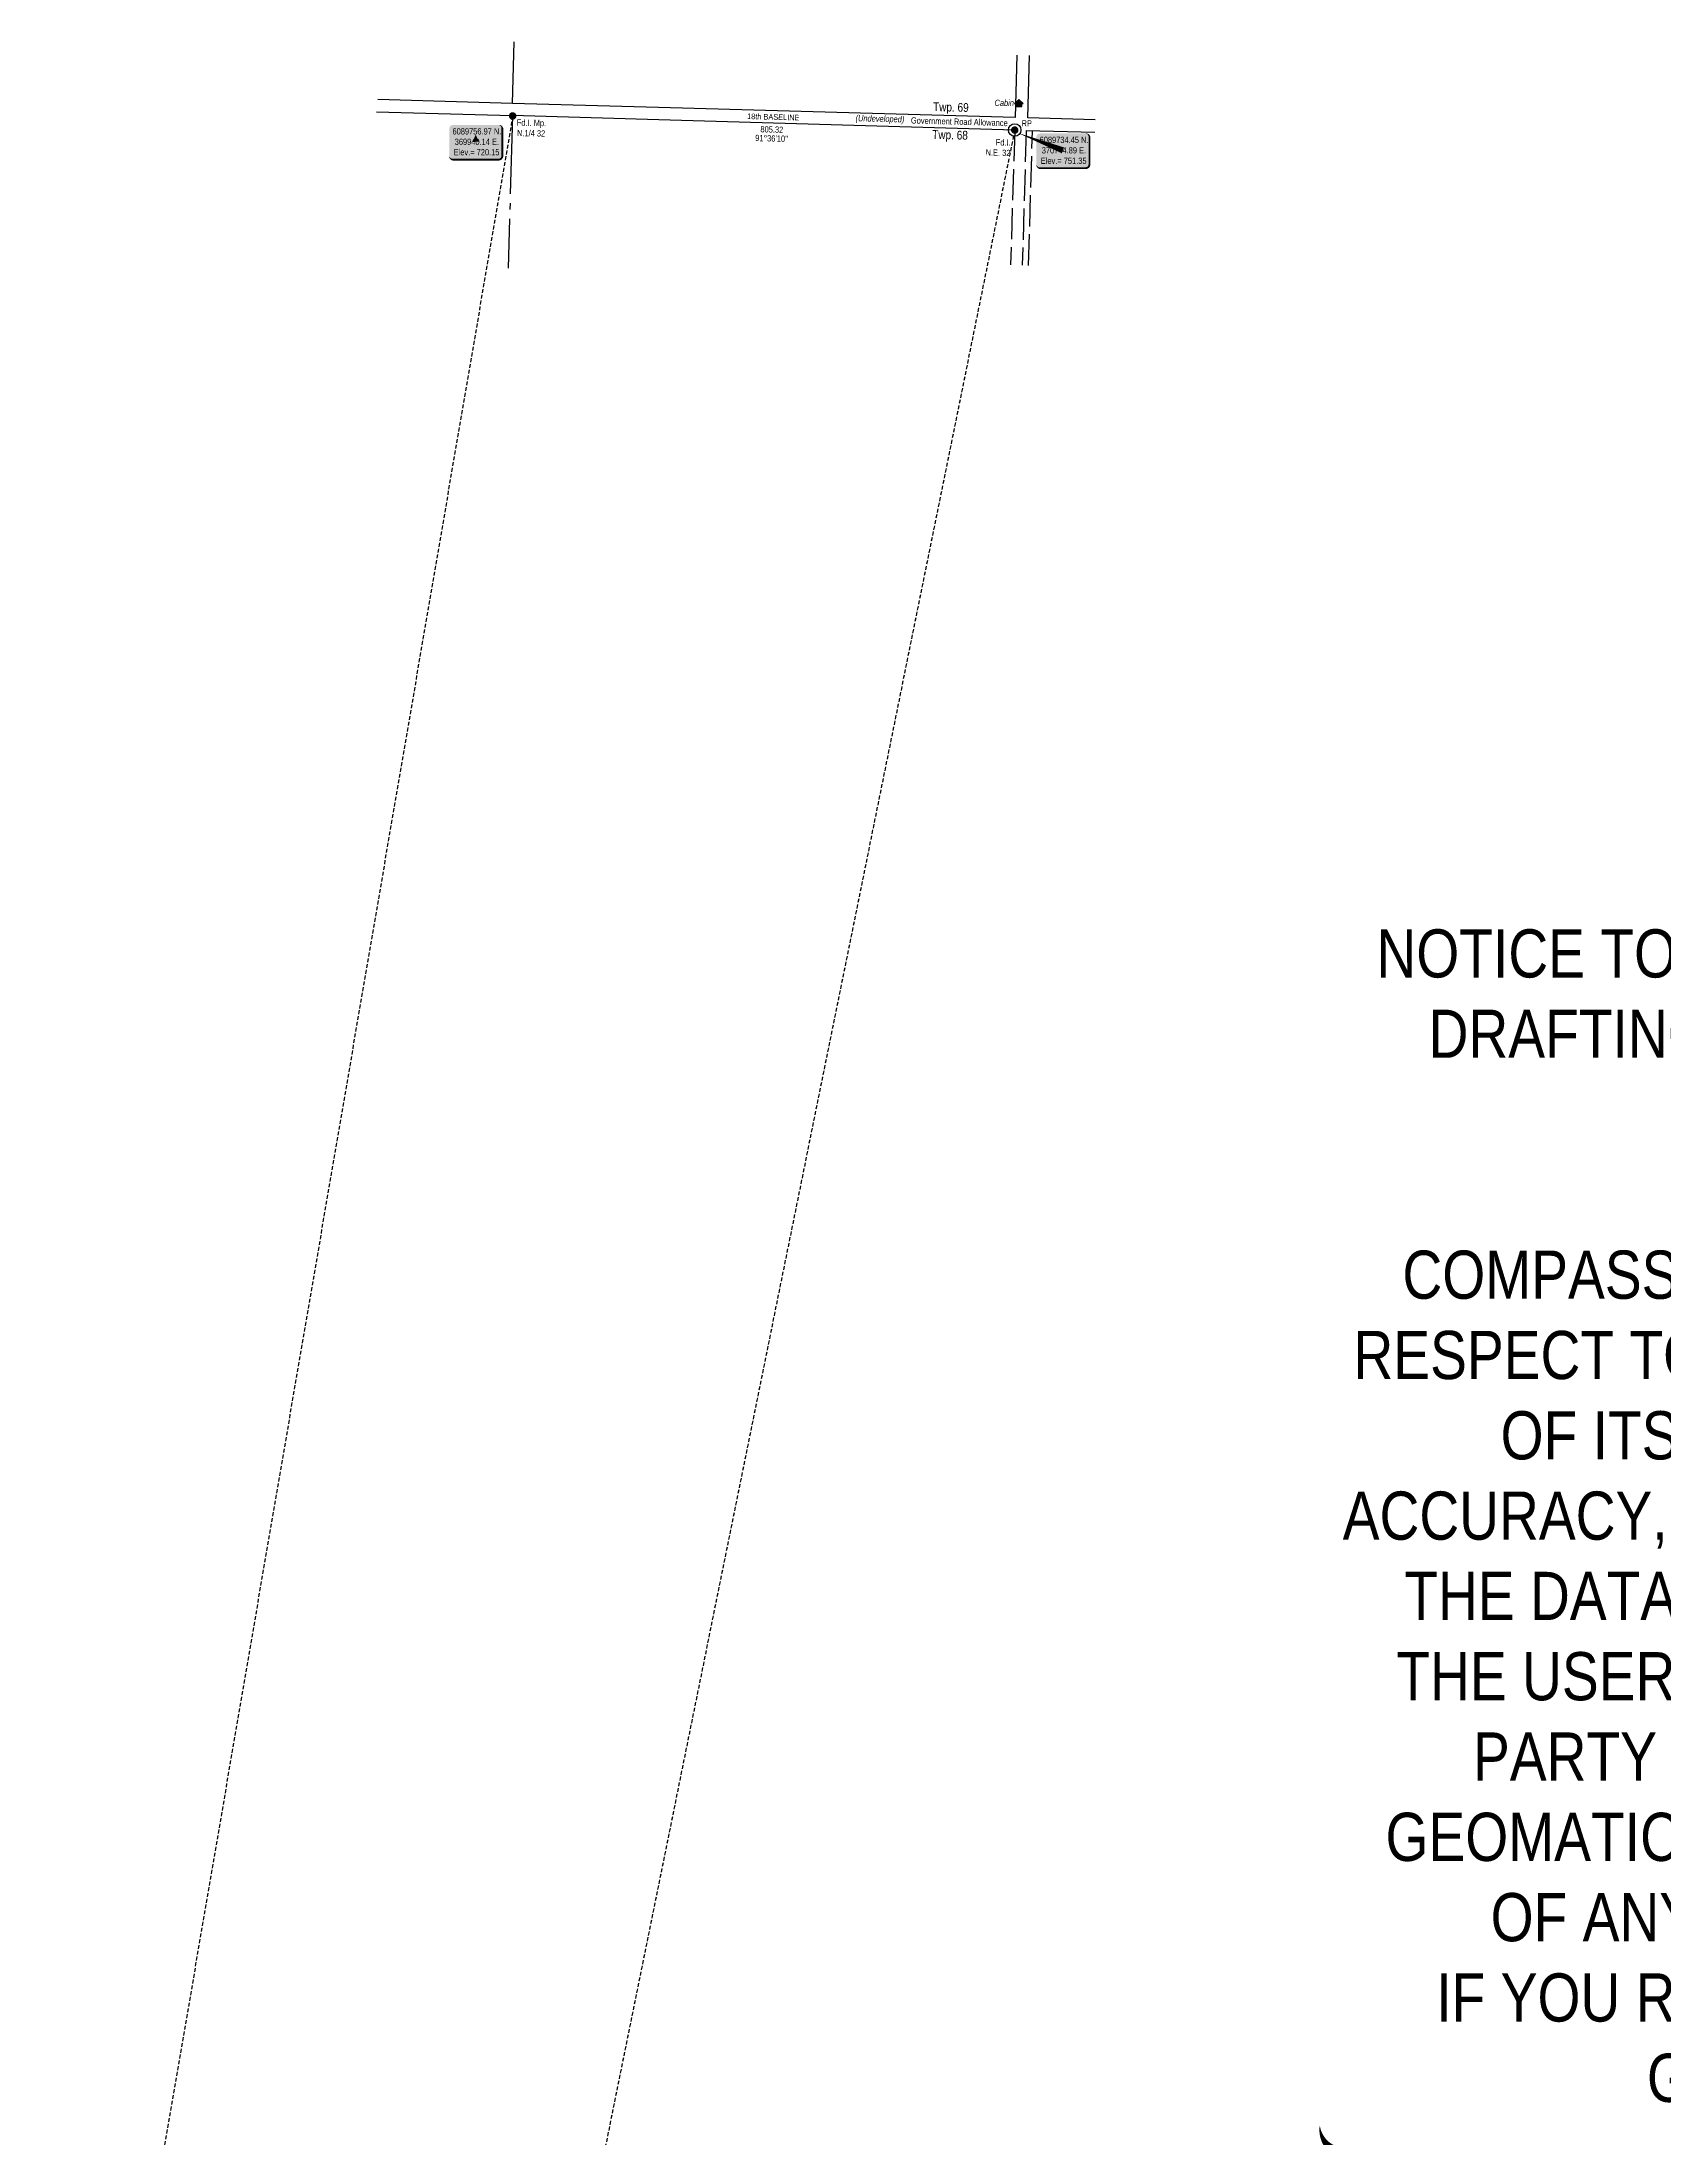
# Model space of a CAD drawing. Extents: x 368872 to 376095, y 6084698 to 6089875.
# Drawn here: x 369187 to 371784, y 6086519 to 6089875 of the extents above; entities that cross this region are included whole.
import ezdxf
from ezdxf.enums import TextEntityAlignment as Align

# ---------------------------------------------------------------- set-up
doc = ezdxf.new("R2010")
doc.units = 0
doc.header["$LTSCALE"] = 5
for name, pattern in [('foc-QUARTERLINE', [33, 25, -3, 2, -3]), ('foc-TIELINE', [1.875, 1.25, -0.625]), ('foc-UNSURVEYED', [12.5, 10, -2.5])]:
    doc.linetypes.add(name, pattern=pattern)
for name, color, linetype in [('35', 37, 'Continuous'), ('AS-RESIDENCE', 14, 'Continuous'), ('D-TXT', 6, 'Continuous'), ('DETAIL-T', 7, 'Continuous'), ('L-BD', 7, 'Continuous'), ('L-MON', 1, 'Continuous'), ('L-QSEC', 8, 'foc-QUARTERLINE'), ('L-ROAD-T', 7, 'Continuous'), ('L-SEC', 7, 'Continuous'), ('L-TIE', 7, 'foc-TIELINE'), ('L-USEC', 7, 'foc-UNSURVEYED')]:
    doc.layers.add(name, color=color, linetype=linetype)
doc.layers.add('DISCLAIMER', color=7, linetype='Continuous', plot=False)
doc.layers.add('T-TEXT', color=48, linetype='Continuous', lineweight=18)
doc.styles.add('80', font='ARIALN.TTF', dxfattribs={"height": 10})
doc.styles.add('80L', font='ARIALN.TTF', dxfattribs={"height": 10})
doc.styles.add('80LS', font='ARIALNI.TTF', dxfattribs={"height": 10})

# ---------------------------------------------------------------- blocks, each defined once
blk = doc.blocks.new('*U461')
at = {"layer": '35', "color": 3}
blk.add_circle((0, 0), 10, dxfattribs=at)
at = {"layer": '35', "color": 3, "style": '80'}
blk.add_attdef('RP_001', (10.9, 5.8), '', height=10, dxfattribs=at)
blk = doc.blocks.new('*U460')
h = blk.add_hatch(color=254)
edge = h.paths.add_edge_path()
edge.add_line((-36.5, -28.5), (36.5, -28.5))
edge.add_arc((36.5, -22.5), 6, 270, 360)
edge.add_line((42.5, -22.5), (42.5, 21))
edge.add_arc((36.5, 21), 6, 0, 90)
edge.add_line((36.5, 27), (-36.5, 27))
edge.add_arc((-36.5, 21), 6, 90, 180)
edge.add_line((-42.5, 21), (-42.5, -22.5))
edge.add_arc((-36.5, -22.5), 6, 180, 270)
at = {"color": 1, "flags": 128}
blk.add_lwpolyline([(-72.8, 28.2, 0, 10, 0), (0, 0, 5, 5, 0)], format="xyseb", dxfattribs=at)
blk.add_lwpolyline([(-36.5, -28.5, 3, 3, 0), (36.5, -28.5, 3, 3, 0.414214), (42.5, -22.5, 3, 3, 0), (42.5, 21, 3, 0, 0.414214), (36.5, 27, 0, 0, 0), (-36.5, 27, 0, 0, 0.414214), (-42.5, 21, 0, 0, 0), (-42.5, -22.5, 0, 3, 0.414214)], format="xyseb", close=True, dxfattribs=at)
at = {"color": 1, "style": '80'}
blk.add_attdef('ENTER_TEXT_001', (-36, -5), '', height=10, dxfattribs=at)
blk = doc.blocks.new('res_occ')
for points in [[(0.1, 0.89), (-1.26, -0.37), (1.46, -0.37)], [(-0.9, -1.43), (1.1, -1.43), (1.1, -0.37), (-0.9, -0.37)]]:
    blk.add_hatch(color=14).paths.add_polyline_path(points)
at = {"color": 14}
for points in [[(0.1, 0.89), (-1.26, -0.37), (1.46, -0.37)], [(-0.9, -1.43), (1.1, -1.43), (1.1, -0.37), (-0.9, -0.37)]]:
    blk.add_lwpolyline(points, close=True, dxfattribs=at)
blk = doc.blocks.new('fdia')
at = {"color": 255, "const_width": 1}
blk.add_lwpolyline([(-0.5, 0, 1), (0.5, 0, 1)], format="xyb", close=True, dxfattribs=at)
blk = doc.blocks.new('Fdiaa')
blk.add_blockref('fdia', (0, 0))
blk = doc.blocks.new('fdib')
at = {"color": 1, "const_width": 1.6}
blk.add_lwpolyline([(-0.4, 0, 1), (0.4, 0, 1)], format="xyb", close=True, dxfattribs=at)
at = {"color": 1}
blk.add_circle((0, 0), 0.8, dxfattribs=at)
blk = doc.blocks.new('Fdibb')
blk.add_blockref('fdib', (0, 0))
blk = doc.blocks.new('fdicc')
for name in ['Fdibb', 'Fdiaa']:
    blk.add_blockref(name, (0, 0))
blk = doc.blocks.new('FDI')
blk.add_blockref('fdicc', (0, 0))
blk = doc.blocks.new('*U462')
h = blk.add_hatch(color=254)
edge = h.paths.add_edge_path()
edge.add_line((-36.5, -28.5), (36.5, -28.5))
edge.add_arc((36.5, -22.5), 6, 270, 360)
edge.add_line((42.5, -22.5), (42.5, 21))
edge.add_arc((36.5, 21), 6, 0, 90)
edge.add_line((36.5, 27), (-36.5, 27))
edge.add_arc((-36.5, 21), 6, 90, 180)
edge.add_line((-42.5, 21), (-42.5, -22.5))
edge.add_arc((-36.5, -22.5), 6, 180, 270)
at = {"color": 1, "flags": 128}
blk.add_lwpolyline([(-36.5, -28.5, 3, 3, 0), (36.5, -28.5, 3, 3, 0.414214), (42.5, -22.5, 3, 3, 0), (42.5, 21, 3, 0, 0.414214), (36.5, 27, 0, 0, 0), (-36.5, 27, 0, 0, 0.414214), (-42.5, 21, 0, 0, 0), (-42.5, -22.5, 0, 3, 0.414214)], format="xyseb", close=True, dxfattribs=at)
blk.add_lwpolyline([(-0.2, 11.6, 0, 10, 0), (0, 0, 5, 5, 0)], format="xyseb", dxfattribs=at)
at = {"color": 1, "style": '80'}
blk.add_attdef('ENTER_TEXT_001', (-36, -5), '', height=10, dxfattribs=at)
blk = doc.blocks.new('Disclaimer_Legal')
at = {"layer": 'DISCLAIMER', "color": 254, "flags": 128}
blk.add_lwpolyline([(-3612.9, -1104.6, 37.5, 37.5, 0), (4096.1, -1104.6, 37.5, 37.5, 0.414214), (4171.1, -1029.6, 37.5, 37.5, 0), (4171.1, 2078.7, 37.5, 0, 0.414214), (4096.1, 2153.7, 0, 0, 0), (-3612.9, 2153.7, 0, 0, 0.414214), (-3687.9, 2078.7, 0, 0, 0), (-3687.9, -1029.6, 0, 37.5, 0.414214)], format="xyseb", close=True, dxfattribs=at)
at = {"layer": 'DISCLAIMER', "color": 254, "insert": (241.6, 533.9), "char_height": 125, "width": 7717.568, "attachment_point": 5, "style": '80'}
blk.add_mtext('NOTICE TO THE CORPORATION, PERSON &/OR PERSONS REGARDING THIS COMPUTER AIDED DESIGN AND DRAFTING (CADD) FILES. ACCEPTANCE OF THE CADD DATA IS BASED ON THE FOLLOWING DISCLAIMER WHICH COVERS ALL CADD DATA RECIEVED FROM COMPASS GEOMATICS LTD.\\P{\\fArial Narrow|b1|i0|c0|p34;DISCLAIMER}\\PCOMPASS GEOMATICS LTD. MAKES NO REPRESENTATION OR WARRANTIES, EXPRESS OR IMPLIED, WITH RESPECT TO THE REUSE OF THE DATA PROVIDED HEREWITH, REGARDLESS OF ITS FORMAT OR THE MEANS OF ITS TRANSMISSION. THERE IS NO GUARANTEE OR REPRESENTATION TO THE USER AS TO THE ACCURACY, CURRENCY, SUITABILITY OR RELIABILITY OF THIS DATA FOR ANY PURPOSE. THE USER ACCEPTS THE DATA "AS IS", AND ASSUMES ALL RISKS ASSOCIATED WITH ITS USE. BY ACCEPTANCE OF THIS DATA, THE USER AGREES NOT TO TRANSMIT THIS DATA OR PROVIDE ACCESS OR ANY PART OF IT TO ANOTHER PARTY UNLESS THE USER SHALL INCLUDE WITH THE DATA A COPY OF THIS DISCLAIMER. COMPASS GEOMATICS LTD. ASSUMES NO RESPONSIBILITY FOR ACTUAL OR CONSEQUENTIAL DAMAGE AS A RESULT OF ANY USER\'S RELIANCE ON THIS DATA. THIS CADD FILE IS FOR ILLUSTRATION PURPOSES ONLY.\\PIF YOU REQUIRE MORE ACCURATE INFORMATION, PLEASE CONTACT DARCI ANGLEHART AT COMPASS GEOMATICS LTD. VIA EMAIL: darci.anglehart@compassgeomatics.ca OR CELL: 506-961-7292', dxfattribs=at)

msp = doc.modelspace()

# ---------------------------------------------------------------- linework, layer by layer
at = {"layer": 'L-QSEC', "flags": 128}
for points in [[(369939.823, 6089776.993), (369942.665, 6089875.49)], [(369940.137, 6089756.97), (369932.825, 6089513.28)]]:
    msp.add_lwpolyline(points, dxfattribs=at)
at = {"layer": 'L-SEC'}
for p, q in [((369939.892, 6089776.991), (369724.216, 6089783.324)), ((369939.892, 6089776.991), (369724.216, 6089783.324)), ((369721.941, 6089763.711), (369939.259, 6089757.453)), ((369721.941, 6089763.711), (369939.259, 6089757.453)), ((370762.334, 6089733.47), (370872.33, 6089730.857))]:
    msp.add_line(p, q, dxfattribs=at)
at = {"layer": 'L-SEC', "flags": 128}
for points in [[(370747.397, 6089854.396), (370744.573, 6089754.472)], [(370764.679, 6089753.909), (370767.503, 6089853.833)], [(370744.004, 6089734.366), (370192.375, 6089749.943), (369939.259, 6089757.453)], [(370744.573, 6089754.472), (370192.957, 6089770.045), (369939.892, 6089776.991)], [(370744.573, 6089754.472), (370192.957, 6089770.045), (369939.892, 6089776.991)]]:
    msp.add_lwpolyline(points, dxfattribs=at)
at = {"layer": 'L-SEC'}
msp.add_lwpolyline([(370872.911, 6089750.959), (370764.679, 6089753.909)], dxfattribs=at)
at = {"layer": 'L-TIE', "flags": 128}
msp.add_lwpolyline([(369940.137, 6089756.97), (369186.517, 6085361.609)], dxfattribs=at)
at = {"layer": 'L-USEC'}
for p, q in [((370744.004, 6089734.366), (370737.293, 6089518.52)), ((370762.334, 6089733.47), (370756.106, 6089517.935)), ((370766.156, 6089517.623), (370772.385, 6089733.179))]:
    msp.add_line(p, q, dxfattribs=at)

# ---------------------------------------------------------------- block references
at = {"xscale": 0.6172200780037357, "yscale": 0.6172200780037357, "zscale": 0.6172200780037357}
msp.add_blockref('Disclaimer_Legal', (373508.543, 6087174.324), dxfattribs=at)
at = {"layer": '35', "color": 2, "xscale": 0.9997041700000016, "yscale": 0.9997041700000016, "zscale": 0.9997041700000016}
msp.add_blockref('*U461', (370744.004, 6089734.366), dxfattribs=at).add_auto_attribs({'RP_001': 'RP'})
at = {"layer": 'AS-RESIDENCE', "xscale": 4.998520849999978, "yscale": 4.998520849999978, "zscale": 4.998520849999978}
msp.add_blockref('res_occ', (370749.931, 6089778.994), dxfattribs=at)
at = {"layer": 'DETAIL-T'}
ref = msp.add_blockref('*U462', (369881.169, 6089715.517), dxfattribs=dict(at, xscale=0.9996898300000011, yscale=0.9996898300000011, zscale=0.9996898300000011))
ref.add_attrib('ENTER_TEXT_001', '6089756.97 N.', (369843.885, 6089727.286), dxfattribs={"layer": '0', "color": 1, "height": 9.9969, "style": '80'})
ref.add_attrib('ENTER_TEXT_002', '369940.14 E.', (369847.36, 6089710.584), dxfattribs={"layer": '0', "color": 1, "height": 9.9969, "style": '80'})
ref.add_attrib('ENTER_TEXT_003', 'Elev.= 720.15', (369845.771, 6089693.881), dxfattribs={"layer": '0', "color": 1, "height": 9.9969, "style": '80'})
ref = msp.add_blockref('*U460', (370821.094, 6089701.861), dxfattribs=dict(at, xscale=0.9997041700000016, yscale=0.9997041700000016, zscale=0.9997041700000016))
ref.add_attrib('ENTER_TEXT_001', '6089734.45 N.', (370783.81, 6089713.63), dxfattribs={"layer": '0', "color": 1, "height": 9.99704, "style": '80'})
ref.add_attrib('ENTER_TEXT_002', '370744.89 E.', (370787.284, 6089696.928), dxfattribs={"layer": '0', "color": 1, "height": 9.99704, "style": '80'})
ref.add_attrib('ENTER_TEXT_003', 'Elev.= 751.35', (370785.695, 6089680.225), dxfattribs={"layer": '0', "color": 1, "height": 9.99704, "style": '80'})
at = {"layer": 'L-MON', "xscale": 4.998520849999998, "yscale": 4.998520849999998, "zscale": 4.998520849999998}
msp.add_blockref('FDI', (370744.004, 6089734.366), dxfattribs=at)

# ---------------------------------------------------------------- texts
at = {"layer": 'AS-RESIDENCE', "insert": (370711.608, 6089782.906), "char_height": 9.99704, "attachment_point": 1, "style": '80L'}
msp.add_mtext_dynamic_manual_height_columns('{\\fArial Narrow|b0|i1|c0|p34;Cabin}', width=54.36485, gutter_width=49.985, heights=[0], dxfattribs=at)
at = {"layer": 'D-TXT', "color": 3, "insert": (370613.422, 6089778.792), "char_height": 13.9959, "attachment_point": 1, "rotation": 358.602566, "style": '80L'}
msp.add_mtext_dynamic_manual_height_columns('Twp. 69', width=101.3654, gutter_width=47.486, heights=[0], dxfattribs=at)
at = {"layer": 'L-BD', "style": '80L'}
for s, p in [("91°36'10''", (370354.713, 6089721.043)), ('805.32', (370355.113, 6089735.283))]:
    msp.add_text(s, height=9.997, rotation=358.3893, dxfattribs=at).set_placement(p, align=Align.MIDDLE)
at = {"layer": 'L-ROAD-T', "style": '80L'}
for s, height, p in [('18th BASELINE', 8.99734, (370357.448, 6089755.333)), ('Government Road Allowance', 9.99704, (370655.262, 6089747.75))]:
    msp.add_text(s, height=height, rotation=358.396991, dxfattribs=at).set_placement(p, align=Align.MIDDLE_CENTER)
at = {"layer": 'T-TEXT', "style": '80LS'}
msp.add_text('(Undeveloped)', height=9.99704, rotation=358.396991, dxfattribs=at).set_placement((370528.199, 6089752.493), align=Align.MIDDLE_CENTER)

# ---------------------------------------------------------------- next in the draw order: texts
at = {"layer": 'D-TXT', "color": 3, "insert": (370612.096, 6089734.315), "char_height": 13.9959, "attachment_point": 1, "rotation": 358.602566, "style": '80L', "bg_fill": 3, "box_fill_scale": 1.15, "bg_fill_color": 256, "bg_fill_true_color": 256, "bg_fill_transparency": 0}
msp.add_mtext_dynamic_manual_height_columns('Twp. 68', width=56.44799, gutter_width=47.486, heights=[0], dxfattribs=at)

# ---------------------------------------------------------------- next in the draw order: linework, layer by layer
at = {"layer": 'L-SEC', "flags": 128}
msp.add_lwpolyline([(370744.004, 6089734.366), (370192.375, 6089749.943), (369939.259, 6089757.453)], dxfattribs=at)
at = {"layer": 'L-TIE'}
msp.add_line((370744.004, 6089734.366), (369845.677, 6085308.054), dxfattribs=at)

# ---------------------------------------------------------------- next in the draw order: texts
at = {"layer": 'L-MON', "char_height": 9.99704, "attachment_point": 1, "style": '80L', "bg_fill": 3, "box_fill_scale": 1.15, "bg_fill_color": 256, "bg_fill_true_color": 256, "bg_fill_transparency": 0}
for s, width, insert, rotation in [('\\pi0.53074;Fd.I. Mp.\\P\\pi1.23995;N.1/4 32', 44.31608, (369946.36, 6089751.422), 358.943254), ('\\pi16.7117;Fd.I.\\P\\pi0.95238;N.E. 32 ', 37.68776, (370697.068, 6089720.391), 358.386309)]:
    msp.add_mtext_dynamic_manual_height_columns(s, width=width, gutter_width=49.985, heights=[0], dxfattribs=dict(at, insert=insert, rotation=rotation))

# ---------------------------------------------------------------- next in the draw order: block references
at = {"layer": 'L-MON', "xscale": 4.999999999999968, "yscale": 4.999999999999968, "zscale": 4.999999999999968}
msp.add_blockref('FDI', (369940.137, 6089756.97), dxfattribs=at)

doc.saveas('drawing.dxf')
